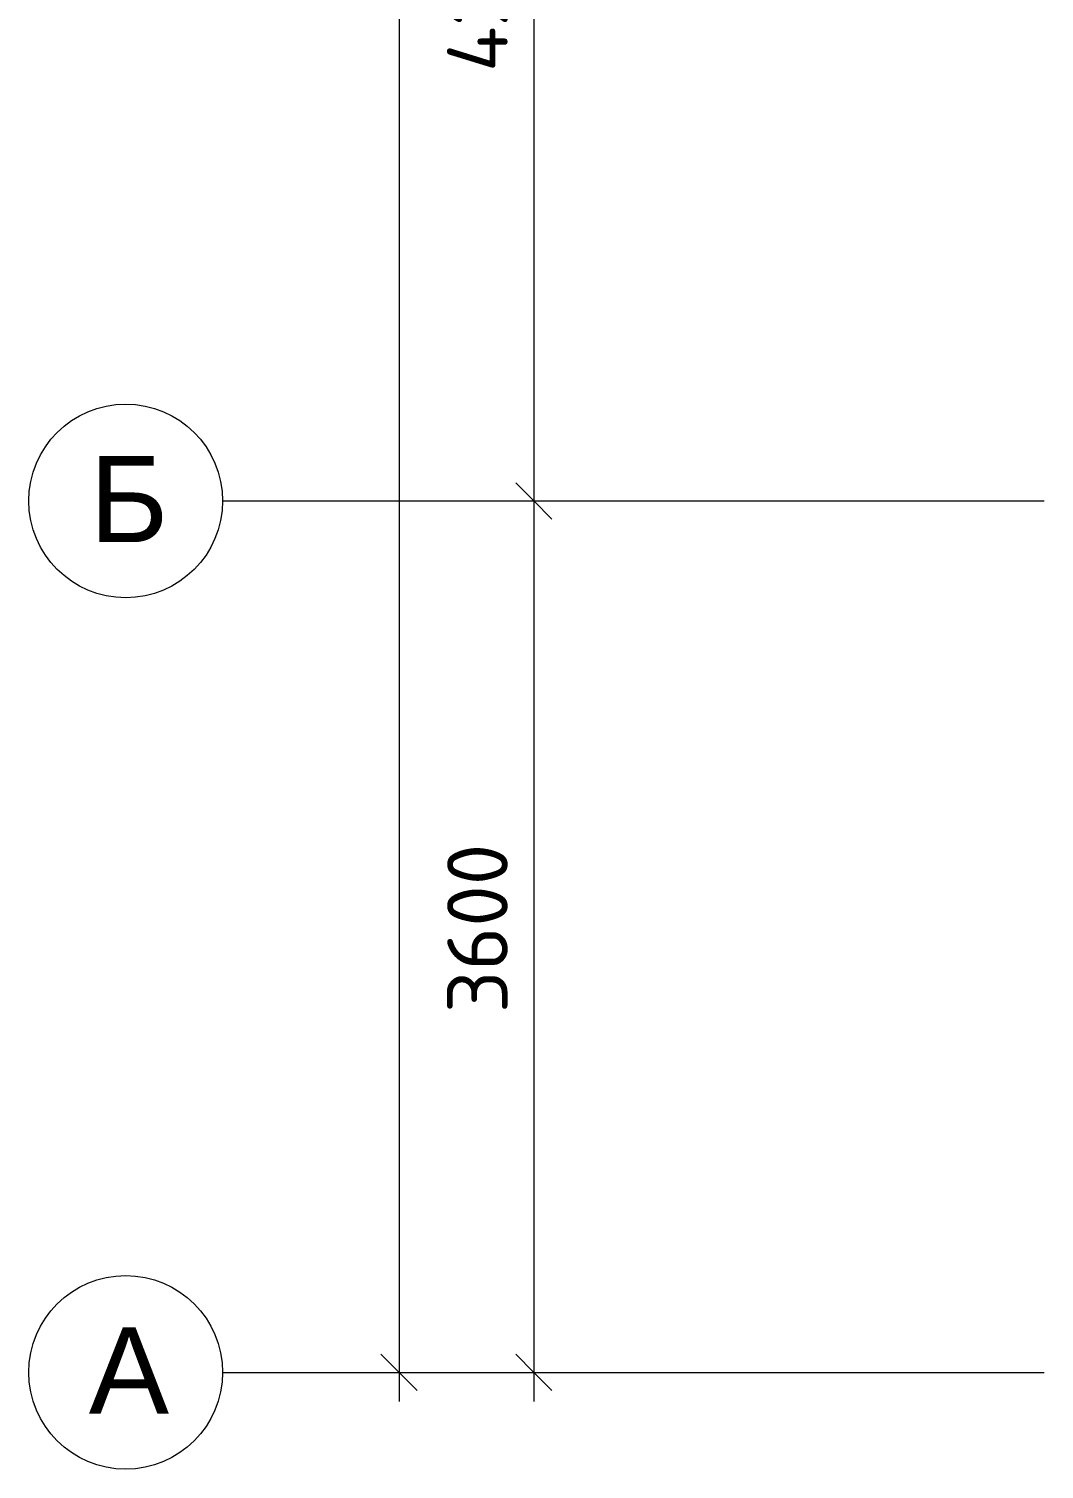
# Model space of a CAD drawing. Header units: millimetres. Extents: x -3817 to 677485, y -22715 to 103890.
# Drawn here: x 546830 to 551023, y 1477 to 7427 of the extents above; entities that cross this region are included whole.
import ezdxf

# ---------------------------------------------------------------- set-up
doc = ezdxf.new("R2010")
doc.units = ezdxf.units.MM
doc.layers.add('PDF _Геометрия', color=7, linetype='Continuous', true_color=0x1d1d1d)
doc.layers.add('PDF _Текст', color=7, linetype='Continuous')
doc.styles.add('PDF ArialMT', font='arial.ttf')
doc.styles.add('PDF ISOCPEUR', font='isocpeur.ttf')

msp = doc.modelspace()

# ---------------------------------------------------------------- linework, layer by layer
at = {"layer": 'PDF _Геометрия', "color": 7, "lineweight": 9}
for points in [[(548359, 28996.9), (548359, 1756.9)], [(548915.3, 28996.9), (548915.3, 24026.9), (548915.3, 23176.9), (548915.3, 20026.9), (548915.3, 18876.9), (548915.3, 16876.9), (548915.3, 15276.9), (548915.3, 13876.9), (548915.3, 12976.9), (548915.3, 12376.9), (548915.3, 9676.9), (548915.3, 5476.9), (548915.3, 1756.9)], [(548721.3, 5476.9), (548915.3, 5476.9), (549035.3, 5476.9)], [(548165.1, 1876.9), (548359, 1876.9), (548479, 1876.9)], [(548721.3, 1876.9), (548915.3, 1876.9), (549035.3, 1876.9)]]:
    msp.add_lwpolyline(points, dxfattribs=at)
at = {"layer": 'PDF _Геометрия', "color": 7, "lineweight": 20}
for points in [[(548990.3, 5401.9), (548915.3, 5476.9), (548840.3, 5551.9)], [(548434, 1801.9), (548359, 1876.9), (548284, 1951.9)], [(548990.3, 1801.9), (548915.3, 1876.9), (548840.3, 1951.9)]]:
    msp.add_lwpolyline(points, dxfattribs=at)
at = {"layer": 'PDF _Геометрия', "color": 253, "lineweight": 9, "true_color": 0xaaaaaa}
for points in [[(547629.9, 5476.9), (550129.9, 5476.9), (551022.8, 5476.9)], [(547629.9, 1876.9), (550129.9, 1876.9), (551022.8, 1876.9)]]:
    msp.add_lwpolyline(points, dxfattribs=at)
msp.add_circle((547229.9, 5476.9), 400, dxfattribs=at)
at = {"layer": 'PDF _Геометрия', "color": 253, "lineweight": 20, "true_color": 0xaaaaaa}
for centre in [(547229.9, 5476.9), (547229.9, 1876.9)]:
    msp.add_circle(centre, 400, dxfattribs=at)
at = {"layer": 'PDF _Геометрия', "color": 8, "lineweight": 9, "true_color": 0x808080}
msp.add_circle((547229.9, 1876.9), 400, dxfattribs=at)

# ---------------------------------------------------------------- texts
at = {"layer": 'PDF _Текст', "char_height": 250.11, "attachment_point": 4, "rotation": 90, "style": 'PDF ISOCPEUR'}
for s, insert in [('4200', (548682.5, 7248.9)), ('3600', (548682.5, 3360.8))]:
    msp.add_mtext(s, dxfattribs=dict(at, insert=insert))
at = {"layer": 'PDF _Текст', "color": 9, "true_color": 0xbebebe, "char_height": 355.6, "attachment_point": 4, "style": 'PDF ArialMT'}
for s, insert in [('Б', (547080.3, 5484.5)), ('А', (547077.6, 1884.5))]:
    msp.add_mtext(s, dxfattribs=dict(at, insert=insert))

doc.saveas('drawing.dxf')
